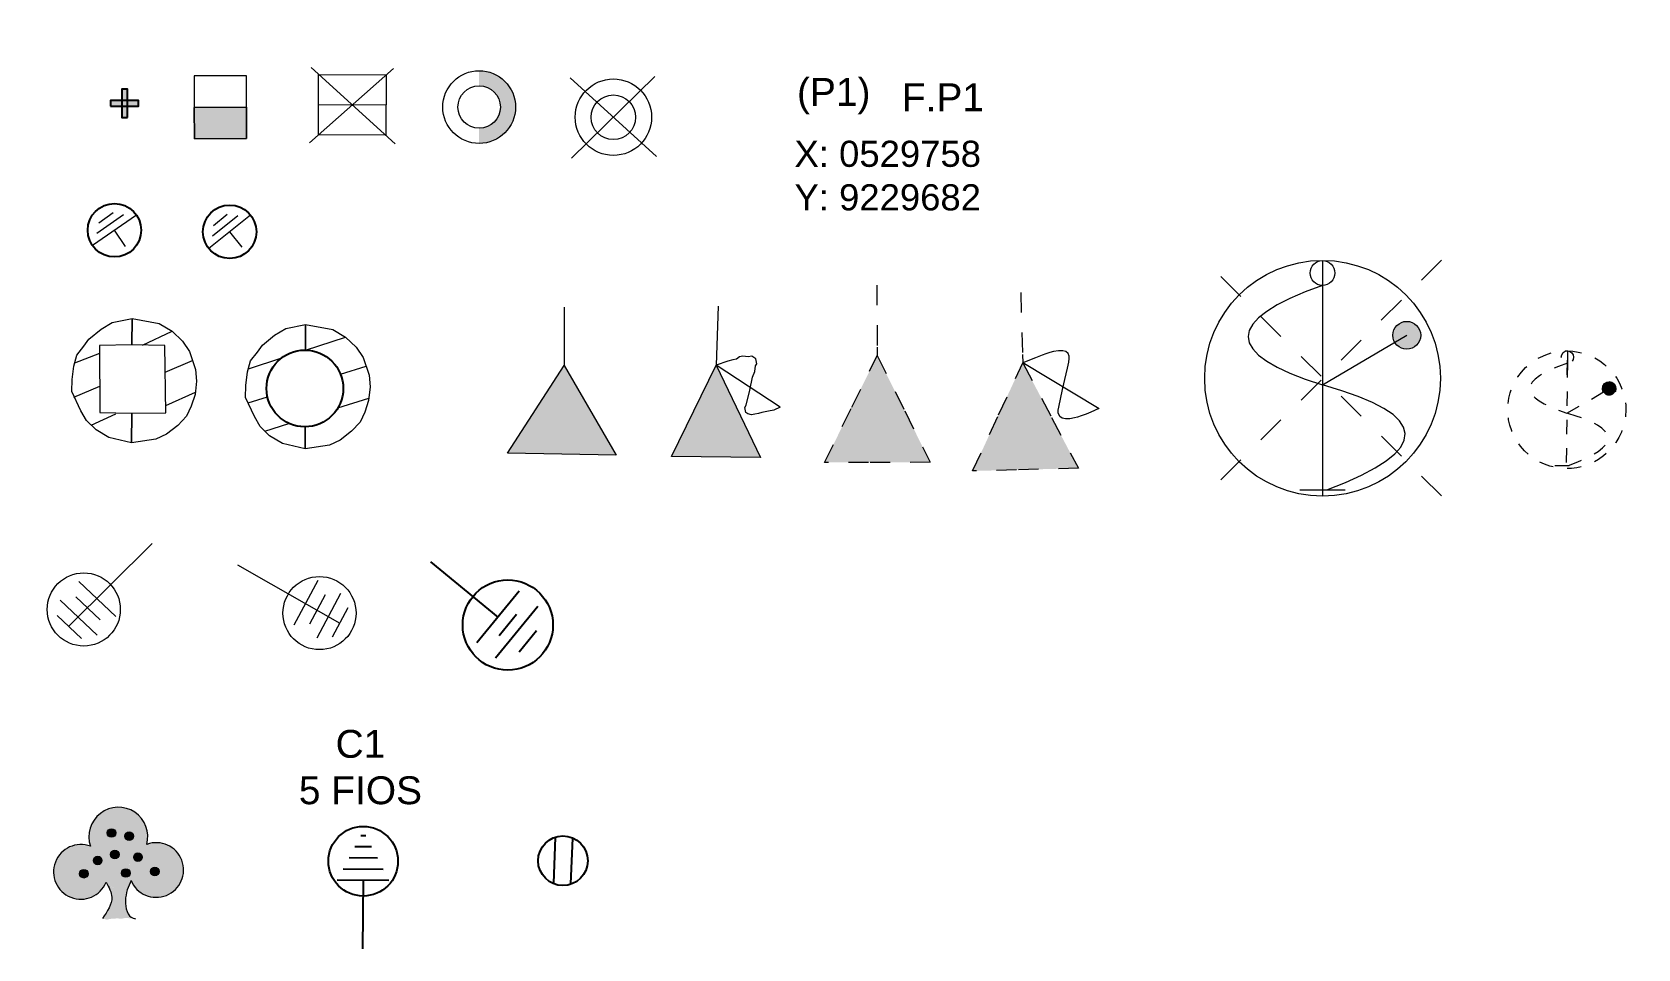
# Paper-space layout 'POSTES E EQUIPAMENTOS' of a CAD drawing. Extents: x -36 to 655, y -34 to 219.
# Drawn here: x 161 to 253.3, y -34.5 to 18.2 of the extents above; entities that cross this region are included whole.
import ezdxf

# ---------------------------------------------------------------- set-up
doc = ezdxf.new("R2010")
doc.units = 0
doc.header["$MEASUREMENT"] = 0
doc.linetypes.add('TRACEJADA', pattern=[3.45, 1.15, -1.15, 1.15])
doc.layers.get('0').update_dxf_attribs({"linetype": 'CONTINUOUS'})
for name, color, linetype in [('Arvores', 3, 'CONTINUOUS'), ('COR_000000', 250, 'CONTINUOUS'), ('EO_WIRE_SEGMENT_INST', 7, 'CONTINUOUS'), ('FORMATO', 7, 'CONTINUOUS'), ('PARA-RAIOS', 7, 'CONTINUOUS'), ('TRAFO', 7, 'CONTINUOUS')]:
    doc.layers.add(name, color=color, linetype=linetype)
doc.styles.get("Standard").update_dxf_attribs({"font": 'arial.ttf'})

# ---------------------------------------------------------------- blocks, each defined once
blk = doc.blocks.new('ATOS_FLY_TAP_LOCATION')
at = {"layer": 'COR_000000'}
h = blk.add_hatch(color=7, dxfattribs=at)
h.dxf.hatch_style = 1
h.paths.add_polyline_path([(-0.797, -0.175), (-0.797, 0.149), (0.819, 0.149), (0.819, -0.175)])
h = blk.add_hatch(color=7, dxfattribs=at)
h.dxf.hatch_style = 1
h.paths.add_polyline_path([(0.173, -0.821), (-0.151, -0.821), (-0.151, 0.798), (0.173, 0.798)])
at = {"layer": 'COR_000000', "color": 7, "linetype": 'Continuous'}
for points in [[(-0.797, -0.175), (0.819, -0.175), (0.819, 0.149), (-0.797, 0.149), (-0.797, -0.175)], [(0.173, -0.821), (0.173, 0.798), (-0.151, 0.798), (-0.151, -0.821), (0.173, -0.821)]]:
    blk.add_lwpolyline(points, dxfattribs=at)
blk = doc.blocks.new('TERRA3_MP')
at = {"color": 24, "lineweight": 0, "true_color": 0x993300}
for points in [[(0, 0), (-0.60325, -0.956027)], [(-1.901473, -0.134055), (0.694972, -1.774472)], [(-1.626306, -0.814916), (-0.038806, -1.816805)], [(-1.49225, -1.404055), (-0.627945, -1.950861)]]:
    blk.add_lwpolyline(points, dxfattribs=at)
at = {"color": 3}
blk.add_circle((-0.602455, -0.954766), 1.534677, dxfattribs=at)
blk = doc.blocks.new('TERRA3_I')
at = {"rotation": 247.0008305511809}
blk.add_blockref('TERRA3_MP', (-1.535, 1.834), dxfattribs=at)
blk = doc.blocks.new('Clipboard8027')
h = blk.add_hatch(color=7)
h.dxf.hatch_style = 2
h.paths.add_polyline_path([(3.004, 1.809), (3.005, 0.005), (0.007, 0), (0.001, 1.8)])
at = {"color": 7, "lineweight": 0}
for points in [[(3.004, 1.809), (2.999, 3.609), (0, 3.604), (0.001, 1.8)], [(3.004, 1.809), (3.005, 0.005), (0.007, 0), (0.001, 1.8)], [(3.005, 0.005), (3.004, 1.809), (0.001, 1.8), (0.007, 0)]]:
    blk.add_lwpolyline(points, close=True, dxfattribs=at)
blk = doc.blocks.new('POSTE_I')
at = {"color": 1}
blk.add_blockref('Clipboard8027', (-1.503, -1.804), dxfattribs=at)
blk = doc.blocks.new('Clipboard21233')
at = {"color": 1, "lineweight": 0, "true_color": 0xff0000}
blk.add_lwpolyline([(0.656166, 2.645833), (2.409472, 5.647972), (5.760861, 3.693583), (4.007555, 0.691445)], close=True, dxfattribs=at)
for points in [[(2.226027, 6.205361), (4.22275, 0)], [(0, 2.515306), (6.304138, 3.802945)], [(1.538111, 4.155722), (4.885972, 2.197806)]]:
    blk.add_lwpolyline(points, dxfattribs=at)
blk = doc.blocks.new('POSTE_R')
at = {"color": 1, "rotation": 30.01836699999999}
blk.add_blockref('Clipboard21233', (-1.176, -4.336), dxfattribs=at)
blk = doc.blocks.new('PRMT_INST')
at = {"layer": 'PARA-RAIOS', "color": 100, "lineweight": 0, "true_color": 0x00ff40}
for points in [[(-0.988698, 6.729342), (0.921378, 6.779585)], [(0, 0), (0.015917, 6.761003)], [(-1.492047, 5.95678), (1.422643, 6.038684)], [(-0.990781, 5.21588), (0.919295, 5.266122)], [(-1.49413, 4.443317), (1.420559, 4.525223)]]:
    blk.add_lwpolyline(points, dxfattribs=at)
blk.add_circle((0.086824, 5.45893), 2.100262, dxfattribs=at)
blk = doc.blocks.new('PRBT_I')
at = {"rotation": 240.3893009943851}
blk.add_blockref('PRMT_INST', (0.018, -2.208), dxfattribs=at)
blk = doc.blocks.new('TR INST.')
at = {"layer": 'TRAFO'}
h = blk.add_hatch(color=7, dxfattribs=at)
h.dxf.hatch_style = 2
h.paths.add_polyline_path([(47.106, 281.098), (44.114, 286.263), (50.362, 286.149)])
at = {"layer": 'TRAFO', "color": 7, "lineweight": 0}
blk.add_lwpolyline([(47.106, 281.098), (44.114, 286.263), (50.362, 286.149)], close=True, dxfattribs=at)
blk.add_lwpolyline([(47.096, 277.755), (47.106, 281.098)], dxfattribs=at)
blk = doc.blocks.new('TRAFO_I')
at = {"layer": 'TRAFO', "rotation": 180}
blk.add_blockref('TR INST.', (47.096149, 277.755364), dxfattribs=at)
blk = doc.blocks.new('TRAFO COM CH INST')
at = {"layer": 'TRAFO'}
h = blk.add_hatch(color=0, dxfattribs=at)
h.dxf.hatch_style = 2
h.paths.add_polyline_path([(0.106, 3.394), (-2.433, 8.687), (2.687, 8.636)])
at = {"layer": 'TRAFO', "color": 7, "lineweight": 0}
blk.add_lwpolyline([(0.106, 3.394), (-2.433, 8.687), (2.687, 8.636)], close=True, dxfattribs=at)
for points in [[(-3.564, 5.793), (-3.193, 5.973), (-2.899, 6.034), (-2.704, 6.075), (-2.508, 6.116), (-2.312, 6.158), (-2.116, 6.199), (-1.921, 6.24), (-1.704, 6.183), (-1.586, 6.105), (-1.545, 5.91), (-1.524, 5.812), (-1.602, 5.693), (-1.829, 4.828), (-1.979, 4.081), (-2.114, 3.747), (-2.15, 3.433), (-2.227, 3.314), (-2.207, 3.216), (-2.166, 3.02), (-2.047, 2.943), (-1.929, 2.866), (-1.733, 2.907), (-1.419, 2.87), (-1.223, 2.911), (-1.048, 3.05), (-0.852, 3.091), (-0.558, 3.153), (0.106, 3.394)], [(-3.564, 5.793), (0.106, 3.394)], [(0, 0), (0.106, 3.394)]]:
    blk.add_lwpolyline(points, dxfattribs=at)
blk = doc.blocks.new('TRAFO_CH_I')
at = {"layer": 'TRAFO', "rotation": 180}
blk.add_blockref('TRAFO COM CH INST', (0, 0), dxfattribs=at)
blk = doc.blocks.new('Clipboard10296')
h = blk.add_hatch(color=252)
h.dxf.hatch_style = 1
h.paths.add_polyline_path([(1.279, 10.168), (7.359, 10.179), (4.332, 4.033)])
at = {"color": 1, "linetype": 'TRACEJADA', "lineweight": 0}
blk.add_lwpolyline([(4.332, 4.033), (1.279, 10.168), (7.359, 10.179)], close=True, dxfattribs=at)
at = {"color": 1, "lineweight": 0}
for points in [[(0, 6.775), (4.332, 4.033)], [(0.029, 6.772), (0.482, 6.963), (0.754, 7.069), (1.05, 7.168), (1.264, 7.229), (1.439, 7.271), (1.698, 7.312), (1.957, 7.314), (2.143, 7.268), (2.279, 7.162), (2.356, 6.952), (2.353, 6.802), (2.326, 6.639), (2.076, 5.626), (1.854, 4.73), (1.773, 4.405), (1.689, 4.065), (1.655, 3.862), (1.661, 3.725), (1.716, 3.57), (1.846, 3.451), (2.014, 3.399), (2.255, 3.389), (2.54, 3.427), (2.764, 3.481), (2.993, 3.545), (3.21, 3.617), (3.585, 3.76), (4.333, 4.041)]]:
    blk.add_lwpolyline(points, dxfattribs=at)
at = {"color": 1, "linetype": 'TRACEJADA', "lineweight": 0}
blk.add_lwpolyline([(4.35, 0), (4.332, 4.033)], dxfattribs=at)
blk = doc.blocks.new('TRAFO_CH_R')
at = {"color": 1, "rotation": 181.3717941420807}
blk.add_blockref('Clipboard10296', (4.349, 0.104), dxfattribs=at)
blk = doc.blocks.new('Clipboard10274')
h = blk.add_hatch(color=252)
h.dxf.hatch_style = 1
h.paths.add_polyline_path([(0, 10.168), (6.08, 10.179), (3.053, 4.033)])
at = {"color": 1, "linetype": 'TRACEJADA', "lineweight": 0}
blk.add_lwpolyline([(3.053, 4.033), (0, 10.168), (6.08, 10.179)], close=True, dxfattribs=at)
blk.add_lwpolyline([(3.071, 0), (3.053, 4.033)], dxfattribs=at)
blk = doc.blocks.new('TRAFO_R')
at = {"color": 1, "rotation": 180}
blk.add_blockref('Clipboard10274', (3.083, 0.011), dxfattribs=at)
blk = doc.blocks.new('PARA RAIOS SUBSTITUINDO')
at = {"color": 8}
for p, q in [((-0.78923, 7.214857), (0.78923, 7.214857)), ((-1.92, 6.391282), (1.92, 6.391282)), ((-0.78923, 5.727848), (0.78923, 5.727848)), ((-1.92, 5), (1.92, 5)), ((0, 5), (0, 0))]:
    blk.add_line(p, q, dxfattribs=at)
blk.add_circle((0, 5.727848), 2.593177, dxfattribs=at)
blk = doc.blocks.new('PRMT_R')
at = {"rotation": 230.7039796288383}
blk.add_blockref('PARA RAIOS SUBSTITUINDO', (-0.056, 0.046), dxfattribs=at)
blk = doc.blocks.new('Clipboard6679')
h = blk.add_hatch(color=16)
edge = h.paths.add_edge_path()
edge.add_ellipse((2.588865, 3.237066), major_axis=(0, 0.807861), ratio=0.9563320019, start_angle=0, end_angle=360)
at = {"color": 16, "lineweight": 0, "true_color": 0x800000}
for points in [[(3.5402, 12.70996), (3.999976, 12.938455), (4.589115, 13.164232), (5.052109, 13.29811)], [(5.008921, 12.934927), (4.070532, 12.275232), (3.692605, 11.98055)], [(6.522337, 13.29476), (4.939785, 12.920061)], [(6.660063, 13.506427), (7.055032, 13.506427), (7.718254, 13.446455), (8.273129, 13.337828)], [(1.142015, 10.561312), (1.361198, 10.874705), (1.816282, 11.403871), (2.211943, 11.780028)], [(5.712907, 11.057382), (5.338701, 12.640051)], [(9.798246, 12.786208), (10.304115, 12.511594), (10.879143, 12.112955), (11.146898, 11.885983)], [(2.46164, 10.91998), (2.080865, 10.528982), (1.696337, 10.02451), (1.488388, 9.629709)], [(6.461319, 7.892045), (6.087113, 9.474714)], [(12.24806, 10.695745), (12.300837, 10.62776), (12.653615, 10.066844), (12.946421, 9.488288), (13.028433, 9.274286)], [(0.000586, 7.551763), (0.017115, 7.724399), (0.147643, 8.387621), (0.352254, 9.047316), (0.386013, 9.126671)], [(1.800615, 8.172584), (1.862143, 8.112455), (2.310171, 7.847871), (2.899309, 7.625621), (3.277728, 7.530098)], [(13.45176, 7.708313), (13.510865, 7.092927), (13.510865, 6.447344), (13.476315, 6.08649)], [(0.388682, 4.355806), (0.292282, 4.605844), (0.126476, 5.191455), (0.013587, 5.787649), (0, 5.929911)], [(4.879148, 7.258334), (5.499282, 7.195232), (6.500708, 7.139598)], [(6.642282, 7.131732), (5.469575, 6.004954)], [(7.630949, 7.035842), (6.642282, 7.131732)], [(7.209731, 4.726708), (6.835525, 6.309377)], [(10.752799, 6.211322), (10.618087, 6.299177), (10.081865, 6.53201), (9.415115, 6.733094), (9.234538, 6.770814)], [(4.296868, 4.878176), (3.124162, 3.751398)], [(10.529901, 3.541928), (10.738032, 3.748594), (11.111976, 4.21426), (11.351865, 4.644649), (11.418634, 4.878341)], [(13.12498, 4.503045), (13.112226, 4.461205), (12.840587, 3.819149), (12.501921, 3.205316), (12.39689, 3.053811)], [(2.217828, 1.707096), (2.052643, 1.847121), (1.579921, 2.344538), (1.163643, 2.88076), (1.139673, 2.918495)], [(7.958143, 1.561371), (7.583937, 3.14404)], [(7.958143, 1.561371), (8.850671, 2.157566), (9.29428, 2.487694)], [(5.063432, 0.197484), (4.419782, 0.393677), (3.777726, 0.661788), (3.551306, 0.784702)], [(8.286226, 0.174955), (7.686504, 0.062066), (7.058559, 0.002094), (6.673316, 0)], [(8.286226, 0.174955), (8.021643, 0.164371), (7.750004, 0.263149), (7.541865, 0.460705), (7.432504, 0.704121), (7.418393, 0.972232), (7.503885, 1.207336)], [(8.783919, 1.10226), (8.815393, 1.032205), (8.829504, 0.764094), (8.730726, 0.495982), (8.529643, 0.284316), (8.286226, 0.174955)], [(8.538252, 0.245884), (8.286226, 0.174955)], [(11.347807, 1.817653), (11.147254, 1.628399), (10.611032, 1.212121), (10.046587, 0.859344)]]:
    blk.add_lwpolyline(points, dxfattribs=at)
at = {"color": 7, "lineweight": 0}
for points in [[(3.094226, 3.823728), (3.220337, 3.695677), (3.343809, 3.416982), (3.361448, 3.110066), (3.255615, 2.799621), (3.040421, 2.559732), (2.872762, 2.483727)], [(2.775837, 2.439788), (2.486559, 2.429205), (2.186698, 2.545621), (1.953865, 2.778455), (1.833921, 3.057149), (1.816282, 3.364066), (1.839774, 3.435353)], [(8.286226, 0.174955), (7.936976, 1.656621)]]:
    blk.add_lwpolyline(points, dxfattribs=at)
at = {"color": 140, "lineweight": 0, "true_color": 0x00c9ff}
blk.add_lwpolyline([(7.647698, 2.866649), (8.046337, 1.205066)], dxfattribs=at)
blk = doc.blocks.new('CHAVE_I')
at = {"color": 1, "xscale": 0.5, "yscale": 0.5, "zscale": 0.5, "rotation": 166.002328269855}
blk.add_blockref('Clipboard6679', (4.046, -0.566), dxfattribs=at)
blk = doc.blocks.new('Clipboard21635')
h = blk.add_hatch(color=16)
edge = h.paths.add_edge_path()
edge.add_arc((13.390391, 7.81932), 0.799042, 0, 360)
at = {"color": 16, "lineweight": 0, "true_color": 0x800000}
for points in [[(8.4154, 16.259798), (8.447949, 17.885778)], [(12.118627, 13.30325), (11.155544, 13.768917), (10.284183, 14.139334), (9.508072, 14.4145), (8.827211, 14.594417), (8.238072, 14.682611), (7.744183, 14.672028), (7.345544, 14.566195), (7.038627, 14.368639), (6.826961, 14.072306), (6.710544, 13.68425), (6.68585, 13.200945), (6.756405, 12.618861), (6.922211, 11.945056), (7.179739, 11.176), (7.532516, 10.311695), (7.980544, 9.352139)], [(8.350301, 13.007839), (8.38285, 14.633818)], [(12.118627, 13.30325), (3.369739, 4.949472)], [(8.285202, 9.755879), (8.317751, 11.381859)], [(1.625728, 9.781701), (0, 9.82501)], [(4.877186, 9.695083), (3.251457, 9.738392)], [(3.7966, 5.005917), (4.840822, 4.529667), (5.782739, 4.152195), (6.618822, 3.8735), (7.3526, 3.697111), (7.980544, 3.6195), (8.502655, 3.640667), (8.922461, 3.764139), (9.236433, 3.986389), (9.444572, 4.307417), (9.550405, 4.727222), (9.550405, 5.249334), (9.444572, 5.870222), (9.236433, 6.589889), (8.922461, 7.411861), (8.502655, 8.329084), (7.980544, 9.352139)], [(8.128644, 9.608465), (6.502915, 9.651774)], [(7.980544, 9.352139), (13.388627, 7.821084)], [(11.380101, 9.521847), (9.754372, 9.565156)], [(14.631559, 9.435229), (13.00583, 9.478538)], [(17.883016, 9.348611), (16.257288, 9.39192)], [(8.220103, 6.503919), (8.252653, 8.129899)], [(2.720627, 6.131278), (4.516266, 4.247445)], [(8.155004, 3.25196), (8.187554, 4.87794)], [(8.089905, 0), (8.122455, 1.62598)]]:
    blk.add_lwpolyline(points, dxfattribs=at)
at = {"color": 7, "lineweight": 0}
blk.add_lwpolyline([(13.148739, 14.2875), (10.947405, 12.184945)], dxfattribs=at)
at = {"color": 5, "lineweight": 0, "true_color": 0x0000ff}
blk.add_lwpolyline([(8.446014, 9.792804), (7.270661, 8.668786)], dxfattribs=at)
at = {"color": 16, "lineweight": 0, "true_color": 0x800000}
for centre, radius in [((8.259239, 9.616722), 6.773333), ((12.633683, 13.793611), 0.712611)]:
    blk.add_circle(centre, radius, dxfattribs=at)
at = {"color": 7, "lineweight": 0}
blk.add_circle((13.390391, 7.81932), 0.799042, dxfattribs=at)
blk = doc.blocks.new('CHAVE_R')
at = {"color": 1, "rotation": 46.35270070986371}
blk.add_blockref('Clipboard21635', (1.263, -18.679), dxfattribs=at)
blk = doc.blocks.new('Terra cerca')
at = {"color": 251}
for p, q in [((-0.43707, 5.731178), (0.520451, 5.724208)), ((-0.095379, 6.370052), (0.188096, 6.367989)), ((-0.778762, 5.092303), (0.852806, 5.080427)), ((-1.462144, 3.814554), (1.517516, 3.792866)), ((-1.120453, 4.453429), (1.185161, 4.436647)), ((0.027686, 3.80371), (-0.001094, -0.150262))]:
    blk.add_line(p, q, dxfattribs=at)
blk.add_circle((0.035552, 4.884428), 2, dxfattribs=at)
blk = doc.blocks.new('seccionamento cerca')
at = {"color": 251, "linetype": 'Continuous'}
for p, q in [((-0.436, 1.33), (-0.543, -1.29)), ((0.543, 1.29), (0.436, -1.33))]:
    blk.add_line(p, q, dxfattribs=at)
at = {"color": 251}
blk.add_circle((0, 0), 1.424, dxfattribs=at)
blk = doc.blocks.new('PODA')
at = {"lineweight": 9}
h = blk.add_hatch(color=84, dxfattribs=at)
h.paths.add_polyline_path([(-0.691, 4.145, -1.34654), (2.552, 4.254, -0.100065), (2.254, 3.652, 1.239189), (1.907, 3.316, -0.313962), (-0.03, 3.281, 0.558203), (-0.347, 3.556, -0.101604)])
h.paths.add_polyline_path([(0.967, 3.669, 1), (0.473, 3.669, 1)], flags=16)
h.paths.add_polyline_path([(1.782, 4.717, 1), (1.288, 4.717, 1)], flags=16)
h.paths.add_polyline_path([(0.773, 4.906, 1), (0.279, 4.906, 1)], flags=16)
for color, points in [(1, [(0.773, 4.906, 1), (0.279, 4.906, 1)]), (1, [(1.782, 4.717, 1), (1.288, 4.717, 1)]), (1, [(0.967, 3.669, 1), (0.473, 3.669, 1)]), (1, [(2.291, 3.521, 1), (1.798, 3.521, 1)]), (1, [(-0.829, 2.568, 1), (-1.323, 2.568, 1)]), (1, [(-0.026, 3.321, 1), (-0.52, 3.321, 1)]), (1, [(1.589, 2.608, 1), (1.095, 2.608, 1)]), (1, [(3.255, 2.689, 1), (2.761, 2.689, 1)]), (29, [(0.884, 1.739), (1.108, 1.769), (1.309, 1.844), (1.487, 1.985), (1.643, 2.183), (1.416, 1.59), (1.394, 1.511), (1.327, 1.083), (1.324, 0.991), (1.324, 0.979), (1.325, 0.965), (1.352, 0.637), (1.429, 0.366), (1.506, 0.218), (1.661, 0.061), (1.659, 0.061), (1.663, 0.059), (1.661, 0.061), (1.906, -0.02), (1.327, 0.03), (1.126, -0.013), (0.815, -0.001), (0.451, -0.027), (0.26, -0.071), (0.098, -0.033), (0, 0), (0.405, 0.65), (0.407, 0.653), (0.41, 0.661), (0.512, 0.936), (0.54, 1.099), (0.527, 1.341), (0.526, 1.343), (0.526, 1.345), (0.475, 1.533), (0.357, 1.806), (0.222, 2.068), (0.474, 1.844), (0.662, 1.769)])]:
    blk.add_hatch(color=color, dxfattribs=at).paths.add_polyline_path(points)
h = blk.add_hatch(color=84, dxfattribs=at)
h.paths.add_polyline_path([(0.215, 2.075, -2.354899), (-0.691, 4.145, -0.000716), (-0.693, 4.149, -0.425808), (0.217, 2.071)])
h.paths.add_polyline_path([(-0.829, 2.568, 1), (-1.323, 2.568, 1)], flags=16)
h.paths.add_polyline_path([(-0.026, 3.321, 1), (-0.52, 3.321, 1)], flags=16)
h = blk.add_hatch(color=84, dxfattribs=at)
h.paths.add_polyline_path([(2.552, 4.254, -2.352027), (1.643, 2.183), (1.641, 2.179, -0.049544), (1.551, 2.476, 0.343958), (1.521, 2.779, -0.315039), (2.553, 4.258, -0.000674)])
h.paths.add_polyline_path([(3.255, 2.689, 1), (2.761, 2.689, 1)], flags=16)
h.paths.add_polyline_path([(2.291, 3.521, 1), (1.798, 3.521, 1)], flags=16)
h = blk.add_hatch(color=84, dxfattribs=at)
h.paths.add_polyline_path([(1.733, 2.58, 1), (0.052, 2.58, 1)])
h.paths.add_polyline_path([(1.589, 2.608, 1), (1.095, 2.608, 1)], flags=16)
at = {"color": 1, "lineweight": 9}
for centre in [(0.526, 4.906), (1.535, 4.717), (0.72, 3.669), (2.044, 3.521), (-1.076, 2.568), (-0.273, 3.321), (1.342, 2.608), (3.008, 2.689)]:
    blk.add_circle(centre, 0.247, dxfattribs=at)
at = {"color": 3, "lineweight": 9}
for centre, radius, start, end in [((0.914, 4.689), 1.695, 344.86237, 198.73038), ((-1.237, 2.673), 1.57, 69.6652, 337.63184), ((3.095, 2.781), 1.57, 202.36816, 110.3348)]:
    blk.add_arc(centre, radius, start, end, dxfattribs=at)
at = {"color": 29, "lineweight": 9}
for points in [[(0.215, 2.075), (0.542, 1.214), (0, 0)], [(1.643, 2.183), (1.324, 1.013), (1.766, 0.01), (1.906, -0.02)]]:
    blk.add_spline(points, degree=3, dxfattribs=at)
blk = doc.blocks.new('PRMT_I')
at = {"rotation": 135}
blk.add_blockref('PRMT_INST', (0, 0), dxfattribs=at)
blk = doc.blocks.new('TERRA3_I_CV')
at = {"linetype": 'Continuous', "rotation": 251.1704425754018}
blk.add_blockref('TERRA3_MP', (-1.35, 1.604), dxfattribs=at)
blk = doc.blocks.new('POSTE_CV_I')
h = blk.add_hatch(color=7)
h.dxf.hatch_style = 2
h.paths.add_polyline_path([(0.104069, 2.086681), (0.227541, 2.076097), (0.396875, 2.051403), (0.619125, 1.994958), (0.809625, 1.927931), (0.97543, 1.850319), (1.141236, 1.748014), (1.338791, 1.603375), (1.539875, 1.412875), (1.652764, 1.278819), (1.76918, 1.109486), (1.871486, 0.933097), (1.952625, 0.742597), (2.016125, 0.552097), (2.065514, 0.312208), (2.090208, 0.015875), (2.065514, -0.315736), (1.998486, -0.608542), (1.89618, -0.876653), (1.822097, -1.021292), (1.702152, -1.208264), (1.603375, -1.338792), (1.455208, -1.497542), (1.328208, -1.613958), (1.16593, -1.733903), (1.021291, -1.825625), (0.837847, -1.913819), (0.629708, -1.991431), (0.463902, -2.037292), (0.231069, -2.076097), (-0.001764, -2.090208), (-0.001764, -1.218847), (0.178152, -1.204736), (0.365125, -1.162403), (0.509764, -1.105958), (0.612069, -1.053042), (0.735541, -0.971903), (0.837847, -0.887236), (1.000125, -0.696736), (1.074208, -0.576792), (1.137708, -0.435681), (1.201208, -0.209903), (1.215319, 0.065264), (1.158875, 0.379236), (1.060097, 0.601486), (1.000125, 0.696736), (0.926041, 0.795514), (0.851958, 0.873125), (0.693208, 1.000125), (0.601486, 1.060097), (0.495652, 1.113014), (0.37218, 1.162403), (0.24518, 1.194153), (0.065264, 1.218847), (-0.001764, 1.218847), (-0.001764, 2.090208), (0.019402, 2.090208), (0.044097, 2.090208)])
at = {"color": 7, "lineweight": 0}
for radius in [2.090208, 1.218847]:
    blk.add_circle((0, 0), radius, dxfattribs=at)
blk = doc.blocks.new('BASE_CV_MP')
at = {"color": 1, "lineweight": 20}
for points in [[(0.018, -2.208), (0.009, -3.469), (-1.284, -3.16), (-2.026, -2.712), (-2.573, -2.182), (-2.903, -1.619), (-3.411, -0.522), (-3.398, 0.175), (-3.298, 0.948), (-3.126, 1.58), (-2.729, 2.083), (-2.432, 2.485), (-1.738, 3.063), (-1.099, 3.446), (0.046, 3.68), (0.029, 2.205)], [(0.029, 2.205), (0.046, 3.68), (1.61, 3.384), (2.343, 2.954), (2.951, 2.367), (3.348, 1.784), (3.696, 0.758), (3.756, 0.088), (3.667, -0.691), (3.444, -1.358), (3.174, -1.928), (2.673, -2.46), (2.021, -2.962), (1.408, -3.255), (0.009, -3.469), (0.026, -2.205)], [(0.04, 2.205), (2.343, 2.954)], [(-3.247, 1.136), (-1.329, 1.759)], [(2.049, 0.815), (3.522, 1.271)], [(-3.267, -0.832), (-2.151, -0.486)], [(1.903, -1.115), (3.683, -0.55)], [(-2.299, -2.447), (-0.913, -2.007)]]:
    blk.add_lwpolyline(points, dxfattribs=at)
at = {"color": 1, "linetype": 'Continuous'}
blk.add_circle((0, 0), 2.205, dxfattribs=at)
blk = doc.blocks.new('POSTE_CV_R')
at = {"color": 1, "lineweight": 0, "true_color": 0xff0000}
for points in [[(-2.479, 2.264), (2.477, -2.262)], [(2.396, 2.349), (-2.398, -2.35)]]:
    blk.add_lwpolyline(points, dxfattribs=at)
for centre, radius in [((0.003, 0.004), 2.196), ((0.003, 0.003), 1.28)]:
    blk.add_circle(centre, radius, dxfattribs=at)
blk = doc.blocks.new('BASE_MP')
at = {"color": 1, "lineweight": 20, "flags": 128}
for points in [[(-0.025476, -1.86131), (-0.048843, -3.568499), (-1.341498, -3.259792), (-2.083926, -2.811993), (-2.630122, -2.281478), (-2.960504, -1.718829), (-3.468169, -0.622099), (-3.45541, 0.074814), (-3.35534, 0.847944), (-3.183198, 1.479715), (-2.78669, 1.982764), (-2.489332, 2.384576), (-1.796035, 2.963282), (-1.156165, 3.346464), (-0.011257, 3.579885), (-0.029251, 2.062605), (-1.886079, 2.03362), (-1.8598, -1.820761), (-0.025476, -1.86131)], [(-0.029251, 2.062605), (-0.011257, 3.579885), (1.552336, 3.283679), (2.285384, 2.853597), (2.893013, 2.26676), (3.290146, 1.683661), (3.638728, 0.657738), (3.698759, -0.012264), (3.60914, -0.79101), (3.386006, -1.458036), (3.116402, -2.027794), (2.614948, -2.560276), (1.96313, -3.062021), (1.350272, -3.354848), (-0.048843, -3.568499), (-0.025476, -1.86131), (1.923901, -1.847786), (1.87039, 2.023958), (-0.029251, 2.062605)], [(0.5888, 2.050031), (2.285384, 2.853597)], [(-3.304196, 1.035646), (-1.873706, 1.589182)], [(1.891579, 0.490871), (3.464437, 1.170699)], [(-3.366153, -0.931464), (-1.860247, -0.310849)], [(1.917925, -1.415372), (3.625366, -0.650013)], [(-2.357024, -2.546735), (-0.949032, -1.904616)]]:
    blk.add_lwpolyline(points, dxfattribs=at)

psp = doc.layouts.new('POSTES E EQUIPAMENTOS')

# ---------------------------------------------------------------- block references
at = {"linetype": 'ByBlock'}
for name, p in [('POSTE_R', (179.43, 13.992)), ('ATOS_FLY_TAP_LOCATION', (166.35, 14.108)), ('POSTE_I', (171.867, 13.867)), ('CHAVE_R', (235.211, 4.364)), ('TERRA3_I', (167.958, 4.042)), ('TRAFO_R', (209.59, 3.631)), ('TRAFO_CH_R', (217.869, 3.224)), ('TRAFO_I', (191.629, 2.383)), ('TRAFO_CH_I', (200.478, 2.443)), ('CHAVE_I', (249.295, -0.477)), ('PRMT_I', (167.938, -11.181)), ('PRBT_I', (172.842, -10.207)), ('PRMT_R', (184.012, -12.293)), ('seccionamento cerca', (191.555, -29.415))]:
    psp.add_blockref(name, p, dxfattribs=at)
at = {"linetype": 'Continuous'}
for name, p in [('POSTE_CV_I', (186.742, 13.879)), ('POSTE_CV_R', (194.452, 13.293)), ('TERRA3_I_CV', (174.462, 4.232)), ('BASE_CV_MP', (176.723, -2.284))]:
    psp.add_blockref(name, p, dxfattribs=at)
psp.add_blockref('BASE_MP', (166.805, -1.844))
at = {"layer": 'Arvores', "linetype": 'ByBlock'}
psp.add_blockref('PODA', (165.088, -32.725), dxfattribs=at)
at = {"layer": 'EO_WIRE_SEGMENT_INST'}
psp.add_blockref('Terra cerca', (180.04, -34.324), dxfattribs=at)

# ---------------------------------------------------------------- texts
at = {"color": 7, "insert": (204.866, 11.946), "char_height": 1.5, "attachment_point": 1}
psp.add_mtext('X: 0529758\\PY: 9229682', dxfattribs=at)
at = {"layer": 'FORMATO', "color": 3, "insert": (205.01, 15.549), "char_height": 1.6, "width": 42.9914, "attachment_point": 1}
psp.add_mtext('(P1)', dxfattribs=at)
at = {"layer": 'FORMATO', "color": 5, "insert": (211.037, 15.243), "char_height": 1.6, "width": 42.9914, "attachment_point": 1}
psp.add_mtext('F.P1', dxfattribs=at)
at = {"layer": 'FORMATO', "color": 251, "insert": (158.422, -21.898), "char_height": 1.6, "width": 42.9914, "attachment_point": 1}
psp.add_mtext('\\pxqc;C1\\P5 FIOS', dxfattribs=at)

doc.saveas('drawing.dxf')
